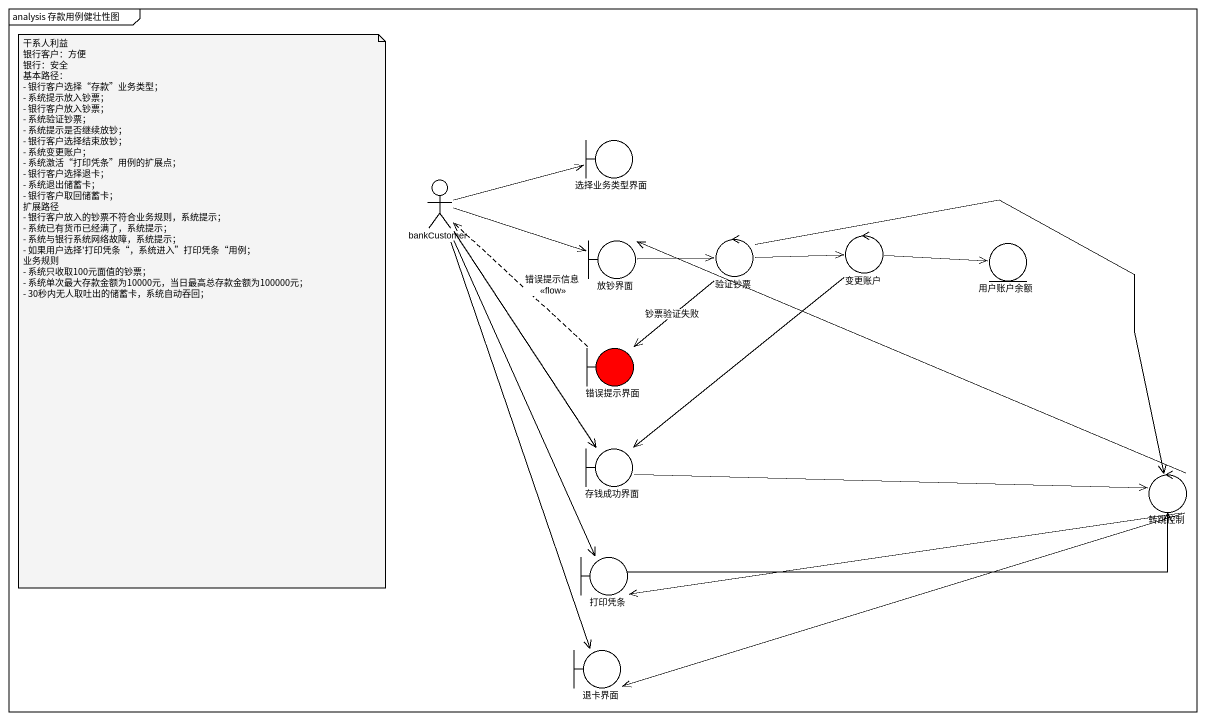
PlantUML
@startuml
mainframe analysis 存款用例健壮性图
boundary 选择业务类型界面
actor bankCustomer
boundary 放钞界面
control 验证钞票
control 变更账户
entity 用户账户余额
boundary 错误提示界面 #FF0000
boundary 存钱成功界面
control 转跳控制
boundary 打印凭条
boundary 退卡界面
bankCustomer -right-> 选择业务类型界面
bankCustomer -right-> 放钞界面
bankCustomer --> 存钱成功界面
bankCustomer --> 打印凭条
bankCustomer --> 退卡界面
放钞界面 -right-> 验证钞票
验证钞票 -right-> 变更账户
验证钞票 --> 错误提示界面 : 钞票验证失败
验证钞票 -right-> 转跳控制
变更账户 -right-> 用户账户余额
变更账户 --> 存钱成功界面
错误提示界面 .up.> bankCustomer : 错误提示信息\n<<flow>>
存钱成功界面 -right-> 转跳控制
转跳控制 -left-> 放钞界面
转跳控制 -left-> 打印凭条
转跳控制 -left-> 退卡界面
打印凭条 -right-> 转跳控制
note as N1
  干系人利益
  银行客户：方便
  银行：安全
  基本路径：
  - 银行客户选择“存款”业务类型；
  - 系统提示放入钞票；
  - 银行客户放入钞票；
  - 系统验证钞票；
  - 系统提示是否继续放钞；
  - 银行客户选择结束放钞；
  - 系统变更账户；
  - 系统激活“打印凭条”用例的扩展点；
  - 银行客户选择退卡；
  - 系统退出储蓄卡；
  - 银行客户取回储蓄卡；
  扩展路径
  - 银行客户放入的钞票不符合业务规则，系统提示；
  - 系统已有货币已经满了，系统提示；
  - 系统与银行系统网络故障，系统提示；
  - 如果用户选择'打印凭条“，系统进入”打印凭条“用例；
  业务规则
  - 系统只收取100元面值的钞票；
  - 系统单次最大存款金额为10000元，当日最高总存款金额为100000元；
  - 30秒内无人取吐出的储蓄卡，系统自动吞回；
end note
@enduml
